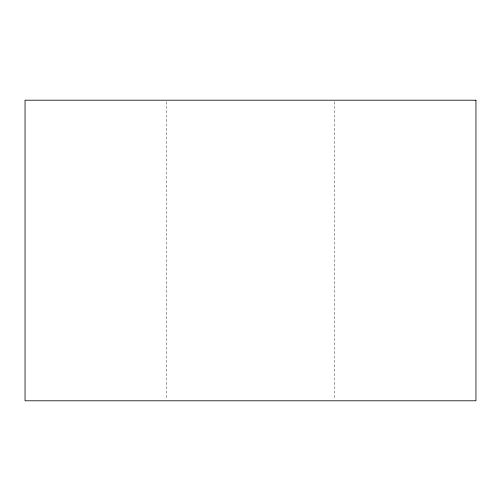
<?xml version="1.0" encoding="UTF-8"?>
<svg xmlns="http://www.w3.org/2000/svg" width="501" height="501" viewBox="0 0 501 501"><rect width="100%" height="100%" fill="white"/><g stroke="black" fill="none" stroke-linecap="round" stroke-linejoin="round"><path stroke-width="0.38" stroke-dasharray="2.5 1.88" d="M334.662 101.772L334.662 399.228M166.326 101.772L166.326 399.228"/><path stroke-width="0.75" d="M475.95 100.206L25.05 100.206L25.05 400.794L475.95 400.794L475.95 100.206"/></g></svg>
